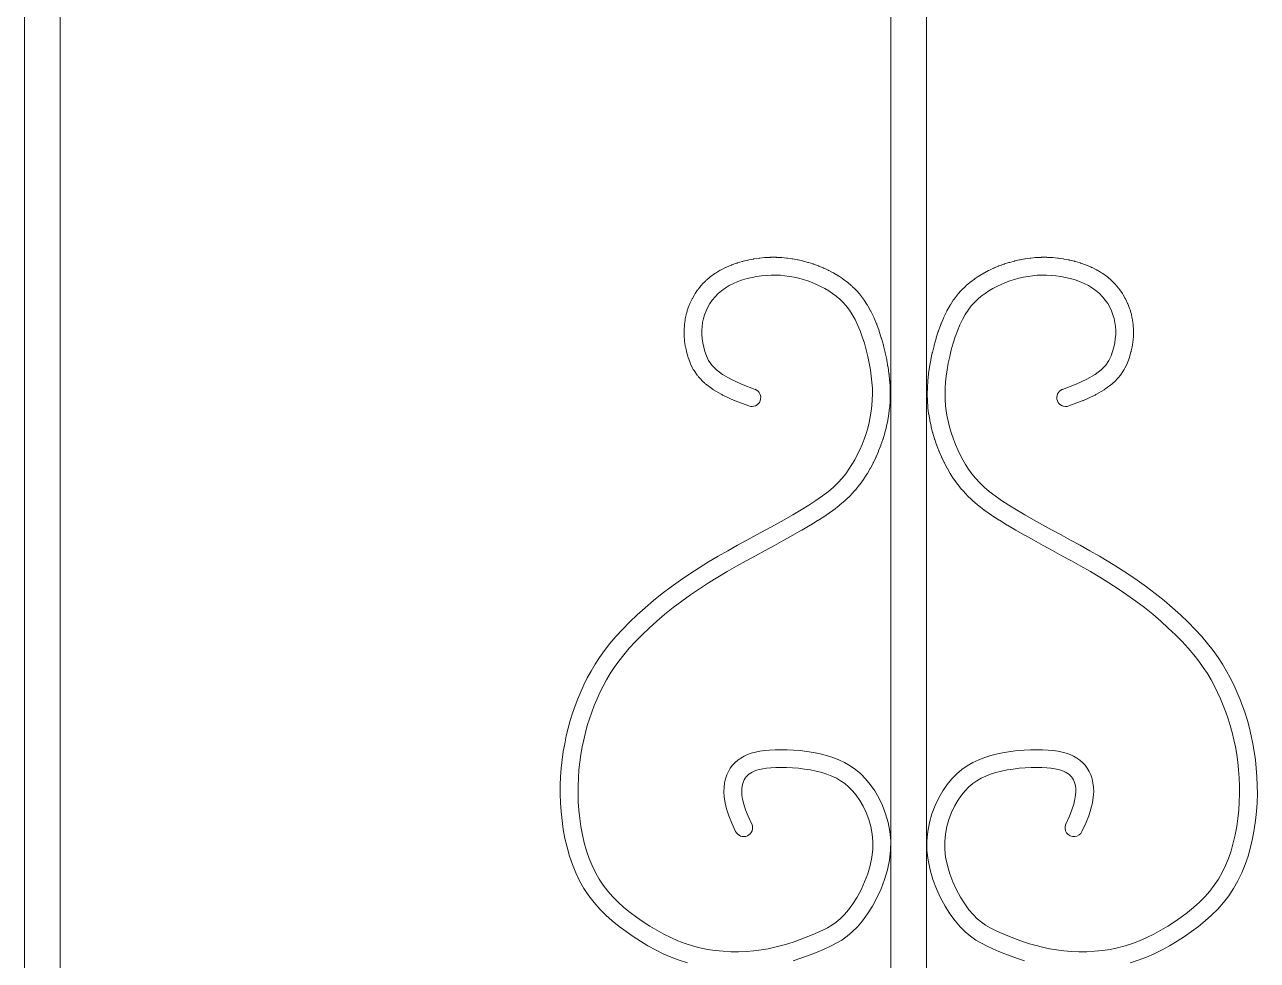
# Model space of a CAD drawing. Header units: millimetres. Extents: x -25 to 4147, y 0 to 2650.
# Drawn here: x 1087.8 to 1434, y 1476.8 to 1739.7 of the extents above; entities that cross this region are included whole.
import ezdxf

# ---------------------------------------------------------------- set-up
doc = ezdxf.new("R2010")
doc.units = ezdxf.units.MM
doc.layers.add('ceco.net 340', color=7, linetype='Continuous', lineweight=5)

msp = doc.modelspace()

# ---------------------------------------------------------------- linework, layer by layer
at = {"layer": 'ceco.net 340'}
for p, q in [((1087.82, 2250), (1087.82, 488.65)), ((1097.82, 2250), (1097.82, 488.65)), ((1331.13, 2250), (1331.13, 488.65)), ((1341.13, 2250), (1341.13, 488.65))]:
    msp.add_line(p, q, dxfattribs=at)
for points in [[(1291.18, 1632.58), (1287.39, 1634, -0.018526), (1287.05, 1634.15), (1284.05, 1635.54, -0.02401), (1283.62, 1635.77), (1281.29, 1637.13, -0.03058), (1280.79, 1637.47), (1279.04, 1638.81, -0.037109), (1278.49, 1639.31), (1277.22, 1640.62, -0.040944), (1276.7, 1641.25), (1275.81, 1642.53, -0.03872), (1275.42, 1643.2), (1274.81, 1644.46, -0.02899), (1274.59, 1644.99), (1274.16, 1646.23, -0.016625), (1274.06, 1646.55), (1273.73, 1647.76, -0.014695), (1273.66, 1648.05), (1273.4, 1649.24, -0.015749), (1273.35, 1649.55), (1273.17, 1650.73, -0.016704), (1273.13, 1651.06), (1273.04, 1652.22, -0.017506), (1273.03, 1652.57), (1273.01, 1653.71, -0.018102), (1273.02, 1654.08), (1273.1, 1655.21, -0.01845), (1273.13, 1655.57), (1273.29, 1656.69, -0.018524), (1273.35, 1657.05), (1273.59, 1658.16, -0.018452), (1273.68, 1658.52), (1274, 1659.62, -0.018802), (1274.12, 1659.97), (1274.52, 1661.05, -0.019374), (1274.67, 1661.41), (1275.16, 1662.46, -0.020024), (1275.35, 1662.82), (1275.93, 1663.84, -0.020714), (1276.15, 1664.19), (1276.82, 1665.17, -0.021397), (1277.08, 1665.52), (1277.84, 1666.45, -0.022021), (1278.13, 1666.78), (1278.99, 1667.65, -0.022531), (1279.32, 1667.96), (1280.27, 1668.77, -0.022367), (1280.62, 1669.05), (1281.67, 1669.79, -0.020214), (1282.01, 1670.01), (1283.14, 1670.69, -0.017942), (1283.45, 1670.86), (1284.65, 1671.46, -0.016078), (1284.94, 1671.59), (1286.2, 1672.13, -0.01459), (1286.47, 1672.23), (1287.77, 1672.69, -0.01344), (1288.02, 1672.78), (1289.35, 1673.17, -0.012596), (1289.59, 1673.24), (1290.94, 1673.56, -0.012037), (1291.17, 1673.62), (1292.52, 1673.87, -0.011796), (1292.75, 1673.91), (1294.09, 1674.11, -0.01186), (1294.32, 1674.13), (1295.65, 1674.26, -0.011906), (1295.89, 1674.28), (1297.21, 1674.34, -0.011871), (1297.44, 1674.35), (1298.75, 1674.35, -0.011755), (1298.99, 1674.34), (1300.29, 1674.28, -0.01156), (1300.52, 1674.26), (1301.82, 1674.14, -0.011293), (1302.04, 1674.12), (1303.33, 1673.94, -0.01096), (1303.55, 1673.9), (1304.83, 1673.67, -0.010625), (1305.04, 1673.62), (1306.32, 1673.33, -0.010507), (1306.52, 1673.28), (1307.8, 1672.93, -0.010519), (1308, 1672.87), (1309.26, 1672.47, -0.010613), (1309.46, 1672.4), (1310.7, 1671.95, -0.010791), (1310.9, 1671.87), (1312.11, 1671.37, -0.011052), (1312.32, 1671.28), (1313.5, 1670.72, -0.011398), (1313.71, 1670.62), (1314.86, 1670.01, -0.011831), (1315.07, 1669.9), (1316.19, 1669.24, -0.012624), (1316.4, 1669.11), (1317.47, 1668.4, -0.014451), (1317.71, 1668.24), (1318.74, 1667.47, -0.016231), (1319, 1667.27), (1319.98, 1666.43, -0.017546), (1320.24, 1666.19), (1321.19, 1665.27, -0.018298), (1321.44, 1665), (1322.34, 1663.98, -0.018454), (1322.57, 1663.7), (1323.43, 1662.57, -0.01805), (1323.64, 1662.27), (1324.45, 1661.02, -0.017188), (1324.63, 1660.72), (1325.4, 1659.34, -0.015683), (1325.55, 1659.06), (1326.28, 1657.53, -0.013181), (1326.38, 1657.29), (1327.07, 1655.65, -0.01117), (1327.15, 1655.44), (1327.78, 1653.69, -0.009782), (1327.84, 1653.51), (1328.42, 1651.7, -0.008856), (1328.47, 1651.53), (1328.99, 1649.67, -0.008297), (1329.03, 1649.51), (1329.49, 1647.64, -0.008056), (1329.53, 1647.48), (1329.92, 1645.61, -0.008123), (1329.95, 1645.45), (1330.28, 1643.62, -0.008556), (1330.31, 1643.45), (1330.56, 1641.67, -0.00932), (1330.58, 1641.48), (1330.76, 1639.75, -0.010075), (1330.78, 1639.55), (1330.89, 1637.87, -0.010733), (1330.9, 1637.65), (1330.93, 1636, -0.011254), (1330.93, 1635.78), (1330.89, 1634.15, -0.011605), (1330.88, 1633.92), (1330.77, 1632.32, -0.011758), (1330.75, 1632.09), (1330.56, 1630.51, -0.011701), (1330.53, 1630.27), (1330.27, 1628.7, -0.011388), (1330.22, 1628.47), (1329.89, 1626.9, -0.010808), (1329.84, 1626.69), (1329.43, 1625.12, -0.010278), (1329.38, 1624.92), (1328.91, 1623.37, -0.009859), (1328.85, 1623.18), (1328.31, 1621.64, -0.009545), (1328.25, 1621.46), (1327.66, 1619.96, -0.009335), (1327.59, 1619.78), (1326.95, 1618.3, -0.009229), (1326.87, 1618.14), (1326.18, 1616.7, -0.00923), (1326.1, 1616.53), (1325.37, 1615.14, -0.009723), (1325.27, 1614.97), (1324.5, 1613.62, -0.011671), (1324.38, 1613.42), (1323.55, 1612.12, -0.013556), (1323.39, 1611.89), (1322.48, 1610.62, -0.014792), (1322.3, 1610.39), (1321.28, 1609.14, -0.015289), (1321.08, 1608.9), (1319.95, 1607.67, -0.015076), (1319.74, 1607.45), (1318.45, 1606.21, -0.014282), (1318.24, 1606.02), (1316.8, 1604.78, -0.013091), (1316.59, 1604.61), (1314.96, 1603.35, -0.011392), (1314.78, 1603.22), (1312.95, 1601.93, -0.008802), (1312.8, 1601.83), (1310.78, 1600.52, -0.006609), (1310.67, 1600.45), (1308.5, 1599.11, -0.004919), (1308.41, 1599.06), (1306.1, 1597.7, -0.003568), (1306.03, 1597.66), (1303.6, 1596.28, -0.002447), (1303.56, 1596.26), (1301.03, 1594.86, -0.001481), (1301.01, 1594.84), (1298.41, 1593.42, -0.000613), (1298.4, 1593.41), (1295.76, 1591.97), (1293.1, 1590.52), (1290.43, 1589.06), (1287.78, 1587.57), (1285.13, 1586.05), (1282.51, 1584.49), (1279.92, 1582.89), (1277.36, 1581.23), (1274.85, 1579.52), (1272.38, 1577.75), (1269.97, 1575.92), (1267.63, 1574.04), (1265.38, 1572.12), (1263.24, 1570.2), (1261.22, 1568.28), (1259.34, 1566.37), (1257.62, 1564.5), (1256.07, 1562.68), (1254.68, 1560.89), (1253.41, 1559.12), (1252.27, 1557.37), (1251.23, 1555.63), (1250.28, 1553.87), (1249.4, 1552.09), (1248.57, 1550.29), (1247.81, 1548.45), (1247.1, 1546.58), (1246.44, 1544.69), (1245.84, 1542.77), (1245.3, 1540.81), (1244.82, 1538.81), (1244.4, 1536.77), (1244.04, 1534.68), (1243.74, 1532.54), (1243.5, 1530.36), (1243.34, 1528.15), (1243.25, 1525.9), (1243.24, 1523.62), (1243.31, 1521.33), (1243.46, 1519.02), (1243.7, 1516.71), (1244.04, 1514.39), (1244.46, 1512.09), (1244.99, 1509.83), (1245.62, 1507.62), (1246.35, 1505.48), (1247.18, 1503.43), (1248.12, 1501.48), (1249.16, 1499.64), (1250.32, 1497.91), (1251.6, 1496.26), (1253, 1494.67), (1254.52, 1493.15), (1256.13, 1491.69), (1257.84, 1490.29), (1259.64, 1488.95), (1261.5, 1487.66), (1263.4, 1486.43), (1265.34, 1485.27), (1267.3, 1484.2), (1269.29, 1483.22), (1271.3, 1482.34), (1273.34, 1481.57), (1275.39, 1480.9), (1277.48, 1480.35), (1279.6, 1479.91), (1281.77, 1479.59), (1283.96, 1479.37), (1286.15, 1479.25), (1288.34, 1479.24), (1290.5, 1479.32), (1292.61, 1479.49), (1294.65, 1479.75), (1296.63, 1480.08), (1298.54, 1480.49), (1300.39, 1480.95), (1302.19, 1481.48), (1303.94, 1482.05), (1305.66, 1482.66), (1307.33, 1483.3), (1308.97, 1483.96), (1310.52, 1484.62), (1311.97, 1485.28), (1313.3, 1485.97), (1314.55, 1486.72), (1315.74, 1487.56), (1316.9, 1488.52), (1318.05, 1489.66), (1319.22, 1491.03), (1320.42, 1492.67), (1321.6, 1494.55), (1322.72, 1496.63), (1323.73, 1498.84), (1324.6, 1501.14), (1325.3, 1503.47), (1325.78, 1505.78), (1326.04, 1508.01), (1326.05, 1510.18), (1325.85, 1512.31), (1325.45, 1514.4), (1324.88, 1516.41), (1324.15, 1518.32), (1323.29, 1520.12), (1322.34, 1521.76), (1321.32, 1523.22), (1320.28, 1524.49), (1319.22, 1525.57), (1318.13, 1526.5), (1316.99, 1527.3), (1315.79, 1528), (1314.52, 1528.61), (1313.15, 1529.13), (1311.68, 1529.59), (1310.12, 1529.99), (1308.49, 1530.32), (1306.81, 1530.58), (1305.12, 1530.78), (1303.44, 1530.91), (1301.8, 1530.99), (1300.23, 1531.01), (1298.75, 1530.99), (1297.4, 1530.91), (1296.2, 1530.8), (1295.13, 1530.65), (1294.2, 1530.46), (1293.4, 1530.24), (1292.72, 1529.99), (1292.14, 1529.73), (1291.64, 1529.44), (1291.2, 1529.12), (1290.81, 1528.79), (1290.48, 1528.42), (1290.18, 1528.02), (1289.92, 1527.58), (1289.68, 1527.07), (1289.49, 1526.48), (1289.33, 1525.81), (1289.24, 1525.06), (1289.21, 1524.22), (1289.28, 1523.24), (1289.46, 1522.09), (1289.79, 1520.73), (1290.31, 1519.15), (1291.03, 1517.32), (1292.04, 1515.13)], [(1381.08, 1632.58), (1384.87, 1634, 0.018526), (1385.21, 1634.15), (1388.22, 1635.54, 0.02401), (1388.64, 1635.77), (1390.97, 1637.13, 0.03058), (1391.48, 1637.47), (1393.22, 1638.81, 0.037109), (1393.78, 1639.31), (1395.05, 1640.62, 0.040944), (1395.56, 1641.25), (1396.45, 1642.53, 0.03872), (1396.84, 1643.2), (1397.45, 1644.46, 0.02899), (1397.67, 1644.99), (1398.1, 1646.23, 0.016625), (1398.2, 1646.55), (1398.54, 1647.76, 0.014695), (1398.61, 1648.05), (1398.86, 1649.24, 0.015749), (1398.92, 1649.55), (1399.09, 1650.73, 0.016704), (1399.13, 1651.06), (1399.22, 1652.22, 0.017506), (1399.24, 1652.57), (1399.25, 1653.71, 0.018102), (1399.24, 1654.08), (1399.17, 1655.21, 0.01845), (1399.13, 1655.57), (1398.98, 1656.69, 0.018524), (1398.91, 1657.05), (1398.68, 1658.16, 0.018452), (1398.59, 1658.52), (1398.27, 1659.62, 0.018802), (1398.15, 1659.97), (1397.74, 1661.05, 0.019374), (1397.59, 1661.41), (1397.1, 1662.46, 0.020024), (1396.91, 1662.82), (1396.33, 1663.84, 0.020714), (1396.11, 1664.19), (1395.44, 1665.17, 0.021397), (1395.19, 1665.52), (1394.42, 1666.45, 0.022021), (1394.13, 1666.78), (1393.27, 1667.65, 0.022531), (1392.94, 1667.96), (1391.99, 1668.77, 0.022367), (1391.64, 1669.05), (1390.59, 1669.79, 0.020214), (1390.25, 1670.01), (1389.13, 1670.69, 0.017942), (1388.81, 1670.86), (1387.61, 1671.46, 0.016078), (1387.32, 1671.59), (1386.06, 1672.13, 0.01459), (1385.79, 1672.23), (1384.49, 1672.69, 0.01344), (1384.24, 1672.78), (1382.91, 1673.17, 0.012596), (1382.67, 1673.24), (1381.32, 1673.56, 0.012037), (1381.09, 1673.62), (1379.74, 1673.87, 0.011796), (1379.51, 1673.91), (1378.17, 1674.11, 0.01186), (1377.94, 1674.13), (1376.61, 1674.26, 0.011906), (1376.37, 1674.28), (1375.06, 1674.34, 0.011871), (1374.82, 1674.35), (1373.51, 1674.35, 0.011755), (1373.27, 1674.34), (1371.97, 1674.28, 0.01156), (1371.74, 1674.26), (1370.45, 1674.14, 0.011293), (1370.22, 1674.12), (1368.93, 1673.94, 0.01096), (1368.72, 1673.9), (1367.43, 1673.67, 0.010625), (1367.22, 1673.62), (1365.94, 1673.33, 0.010507), (1365.74, 1673.28), (1364.47, 1672.93, 0.010519), (1364.26, 1672.87), (1363.01, 1672.47, 0.010613), (1362.8, 1672.4), (1361.56, 1671.95, 0.010791), (1361.36, 1671.87), (1360.15, 1671.37, 0.011052), (1359.95, 1671.28), (1358.76, 1670.72, 0.011398), (1358.55, 1670.62), (1357.4, 1670.01, 0.011831), (1357.19, 1669.9), (1356.08, 1669.24, 0.012624), (1355.86, 1669.11), (1354.79, 1668.4, 0.014451), (1354.55, 1668.24), (1353.52, 1667.47, 0.016231), (1353.27, 1667.27), (1352.28, 1666.43, 0.017546), (1352.02, 1666.19), (1351.08, 1665.27, 0.018298), (1350.82, 1665), (1349.92, 1663.98, 0.018454), (1349.69, 1663.7), (1348.83, 1662.57, 0.01805), (1348.62, 1662.27), (1347.81, 1661.02, 0.017188), (1347.63, 1660.72), (1346.86, 1659.34, 0.015683), (1346.72, 1659.06), (1345.99, 1657.53, 0.013181), (1345.88, 1657.29), (1345.2, 1655.65, 0.01117), (1345.12, 1655.44), (1344.48, 1653.69, 0.009782), (1344.42, 1653.51), (1343.84, 1651.7, 0.008856), (1343.79, 1651.53), (1343.27, 1649.67, 0.008297), (1343.23, 1649.51), (1342.77, 1647.64, 0.008056), (1342.73, 1647.48), (1342.34, 1645.61, 0.008123), (1342.31, 1645.45), (1341.98, 1643.62, 0.008556), (1341.96, 1643.45), (1341.7, 1641.67, 0.00932), (1341.68, 1641.48), (1341.5, 1639.75, 0.010075), (1341.48, 1639.55), (1341.37, 1637.87, 0.010733), (1341.36, 1637.65), (1341.33, 1636, 0.011254), (1341.33, 1635.78), (1341.37, 1634.15, 0.011605), (1341.38, 1633.92), (1341.49, 1632.32, 0.011758), (1341.51, 1632.09), (1341.7, 1630.51, 0.011701), (1341.73, 1630.27), (1342, 1628.7, 0.011388), (1342.04, 1628.47), (1342.37, 1626.9, 0.010808), (1342.42, 1626.69), (1342.83, 1625.12, 0.010278), (1342.88, 1624.92), (1343.36, 1623.37, 0.009859), (1343.42, 1623.18), (1343.95, 1621.64, 0.009545), (1344.01, 1621.46), (1344.6, 1619.96, 0.009335), (1344.67, 1619.78), (1345.32, 1618.3, 0.009229), (1345.39, 1618.14), (1346.08, 1616.7, 0.00923), (1346.16, 1616.53), (1346.89, 1615.14, 0.009723), (1346.99, 1614.97), (1347.76, 1613.62, 0.011671), (1347.88, 1613.42), (1348.72, 1612.12, 0.013556), (1348.87, 1611.89), (1349.78, 1610.62, 0.014792), (1349.96, 1610.39), (1350.98, 1609.14, 0.015289), (1351.18, 1608.9), (1352.32, 1607.67, 0.015076), (1352.53, 1607.45), (1353.81, 1606.21, 0.014282), (1354.02, 1606.02), (1355.47, 1604.78, 0.013091), (1355.67, 1604.61), (1357.3, 1603.35, 0.011392), (1357.48, 1603.22), (1359.32, 1601.93, 0.008802), (1359.46, 1601.83), (1361.48, 1600.52, 0.006609), (1361.59, 1600.45), (1363.77, 1599.11, 0.004919), (1363.85, 1599.06), (1366.17, 1597.7, 0.003568), (1366.23, 1597.66), (1368.66, 1596.28, 0.002447), (1368.7, 1596.26), (1371.23, 1594.86, 0.001481), (1371.25, 1594.84), (1373.85, 1593.42, 0.000613), (1373.86, 1593.41), (1376.5, 1591.97), (1379.16, 1590.52), (1381.83, 1589.06), (1384.48, 1587.57), (1387.13, 1586.05), (1389.75, 1584.49), (1392.34, 1582.89), (1394.9, 1581.23), (1397.41, 1579.52), (1399.88, 1577.75), (1402.29, 1575.92), (1404.63, 1574.04), (1406.88, 1572.12), (1409.02, 1570.2), (1411.04, 1568.28), (1412.92, 1566.37), (1414.64, 1564.5), (1416.19, 1562.68), (1417.59, 1560.89), (1418.85, 1559.12), (1419.99, 1557.37), (1421.03, 1555.63), (1421.99, 1553.87), (1422.87, 1552.09), (1423.69, 1550.29), (1424.45, 1548.45), (1425.17, 1546.58), (1425.82, 1544.69), (1426.42, 1542.77), (1426.96, 1540.81), (1427.44, 1538.81), (1427.86, 1536.77), (1428.22, 1534.68), (1428.52, 1532.54), (1428.76, 1530.36), (1428.92, 1528.15), (1429.01, 1525.9), (1429.02, 1523.62), (1428.96, 1521.33), (1428.8, 1519.02), (1428.56, 1516.71), (1428.23, 1514.39), (1427.8, 1512.09), (1427.27, 1509.83), (1426.64, 1507.62), (1425.91, 1505.48), (1425.08, 1503.43), (1424.14, 1501.48), (1423.1, 1499.64), (1421.94, 1497.91), (1420.66, 1496.26), (1419.26, 1494.67), (1417.75, 1493.15), (1416.13, 1491.69), (1414.42, 1490.29), (1412.63, 1488.95), (1410.76, 1487.66), (1408.86, 1486.43), (1406.92, 1485.27), (1404.96, 1484.2), (1402.97, 1483.22), (1400.96, 1482.34), (1398.93, 1481.57), (1396.87, 1480.9), (1394.78, 1480.35), (1392.66, 1479.91), (1390.49, 1479.59), (1388.31, 1479.37), (1386.11, 1479.25), (1383.92, 1479.24), (1381.76, 1479.32), (1379.65, 1479.49), (1377.61, 1479.75), (1375.64, 1480.08), (1373.73, 1480.49), (1371.87, 1480.95), (1370.07, 1481.48), (1368.32, 1482.05), (1366.61, 1482.66), (1364.93, 1483.3), (1363.29, 1483.96), (1361.74, 1484.62), (1360.29, 1485.28), (1358.96, 1485.97), (1357.71, 1486.72), (1356.52, 1487.56), (1355.37, 1488.52), (1354.21, 1489.66), (1353.04, 1491.03), (1351.85, 1492.67), (1350.67, 1494.55), (1349.55, 1496.63), (1348.53, 1498.84), (1347.66, 1501.14), (1346.97, 1503.47), (1346.48, 1505.78), (1346.23, 1508.01), (1346.21, 1510.18), (1346.41, 1512.31), (1346.81, 1514.4), (1347.39, 1516.41), (1348.12, 1518.32), (1348.97, 1520.12), (1349.93, 1521.76), (1350.94, 1523.22), (1351.98, 1524.49), (1353.04, 1525.57), (1354.14, 1526.5), (1355.27, 1527.3), (1356.47, 1528), (1357.75, 1528.61), (1359.11, 1529.13), (1360.58, 1529.59), (1362.14, 1529.99), (1363.78, 1530.32), (1365.45, 1530.58), (1367.14, 1530.78), (1368.82, 1530.91), (1370.46, 1530.99), (1372.03, 1531.01), (1373.51, 1530.99), (1374.86, 1530.91), (1376.07, 1530.8), (1377.13, 1530.65), (1378.06, 1530.46), (1378.86, 1530.24), (1379.54, 1529.99), (1380.12, 1529.73), (1380.62, 1529.44), (1381.06, 1529.12), (1381.45, 1528.79), (1381.79, 1528.42), (1382.08, 1528.02), (1382.35, 1527.58), (1382.58, 1527.07), (1382.77, 1526.48), (1382.93, 1525.81), (1383.02, 1525.06), (1383.05, 1524.22), (1382.98, 1523.24), (1382.8, 1522.09), (1382.47, 1520.73), (1381.95, 1519.15), (1381.23, 1517.32), (1380.22, 1515.13)]]:
    msp.add_lwpolyline(points, format="xyb", dxfattribs=at)
for points in [[(1292.94, 1637.25), (1289.16, 1638.68), (1286.15, 1640.08), (1283.83, 1641.45), (1282.08, 1642.78), (1280.81, 1644.09), (1279.92, 1645.38), (1279.31, 1646.64), (1278.88, 1647.87), (1278.55, 1649.09), (1278.29, 1650.28), (1278.12, 1651.46), (1278.03, 1652.62), (1278.01, 1653.76), (1278.09, 1654.89), (1278.24, 1656.01), (1278.48, 1657.12), (1278.8, 1658.21), (1279.2, 1659.29), (1279.69, 1660.35), (1280.28, 1661.37), (1280.95, 1662.35), (1281.71, 1663.28), (1282.57, 1664.16), (1283.52, 1664.97), (1284.56, 1665.72), (1285.69, 1666.39), (1286.89, 1666.99), (1288.15, 1667.52), (1289.45, 1667.98), (1290.77, 1668.38), (1292.12, 1668.71), (1293.46, 1668.96), (1294.8, 1669.16), (1296.13, 1669.28), (1297.44, 1669.35), (1298.75, 1669.35), (1300.06, 1669.29), (1301.35, 1669.17), (1302.64, 1668.99), (1303.93, 1668.75), (1305.21, 1668.46), (1306.48, 1668.11), (1307.74, 1667.71), (1308.98, 1667.26), (1310.19, 1666.75), (1311.38, 1666.19), (1312.54, 1665.59), (1313.65, 1664.93), (1314.73, 1664.22), (1315.76, 1663.46), (1316.74, 1662.62), (1317.69, 1661.69), (1318.59, 1660.67), (1319.45, 1659.54), (1320.26, 1658.29), (1321.03, 1656.9), (1321.76, 1655.38), (1322.45, 1653.73), (1323.08, 1651.99), (1323.66, 1650.18), (1324.18, 1648.32), (1324.64, 1646.45), (1325.03, 1644.58), (1325.36, 1642.75), (1325.61, 1640.96), (1325.79, 1639.23), (1325.9, 1637.55), (1325.93, 1635.9), (1325.89, 1634.27), (1325.78, 1632.68), (1325.59, 1631.09), (1325.33, 1629.51), (1325, 1627.94), (1324.59, 1626.37), (1324.12, 1624.82), (1323.59, 1623.28), (1323, 1621.77), (1322.36, 1620.29), (1321.67, 1618.85), (1320.94, 1617.46), (1320.17, 1616.11), (1319.33, 1614.81), (1318.42, 1613.54), (1317.4, 1612.29), (1316.27, 1611.05), (1314.98, 1609.81), (1313.54, 1608.57), (1311.9, 1607.31), (1310.07, 1606.02), (1308.06, 1604.71), (1305.88, 1603.37), (1303.56, 1602.01), (1301.13, 1600.63), (1298.61, 1599.23), (1296.01, 1597.8), (1293.37, 1596.37), (1290.69, 1594.91), (1288.01, 1593.43), (1285.31, 1591.91), (1282.61, 1590.36), (1279.92, 1588.76), (1277.25, 1587.11), (1274.6, 1585.4), (1271.98, 1583.62), (1269.41, 1581.77), (1266.89, 1579.85), (1264.45, 1577.89), (1262.09, 1575.89), (1259.84, 1573.87), (1257.71, 1571.84), (1255.72, 1569.82), (1253.88, 1567.81), (1252.2, 1565.83), (1250.67, 1563.88), (1249.29, 1561.95), (1248.03, 1560.02), (1246.88, 1558.1), (1245.84, 1556.17), (1244.88, 1554.24), (1243.99, 1552.28), (1243.16, 1550.3), (1242.4, 1548.29), (1241.69, 1546.25), (1241.04, 1544.17), (1240.46, 1542.06), (1239.94, 1539.9), (1239.49, 1537.7), (1239.1, 1535.46), (1238.78, 1533.16), (1238.52, 1530.82), (1238.35, 1528.43), (1238.25, 1526.01), (1238.24, 1523.56), (1238.31, 1521.09), (1238.48, 1518.6), (1238.74, 1516.09), (1239.1, 1513.57), (1239.57, 1511.06), (1240.15, 1508.58), (1240.85, 1506.13), (1241.66, 1503.73), (1242.61, 1501.4), (1243.69, 1499.16), (1244.91, 1497.02), (1246.26, 1494.99), (1247.75, 1493.07), (1249.36, 1491.25), (1251.07, 1489.53), (1252.87, 1487.9), (1254.76, 1486.36), (1256.71, 1484.89), (1258.72, 1483.5), (1260.77, 1482.18), (1262.86, 1480.93), (1265, 1479.76), (1267.18, 1478.69), (1269.41, 1477.71), (1271.67, 1476.85), (1273.98, 1476.1)], [(1379.32, 1637.25), (1383.1, 1638.68), (1386.11, 1640.08), (1388.44, 1641.45), (1390.18, 1642.78), (1391.45, 1644.09), (1392.34, 1645.38), (1392.95, 1646.64), (1393.38, 1647.87), (1393.72, 1649.09), (1393.97, 1650.28), (1394.14, 1651.46), (1394.24, 1652.62), (1394.25, 1653.76), (1394.18, 1654.89), (1394.02, 1656.01), (1393.79, 1657.12), (1393.47, 1658.21), (1393.06, 1659.29), (1392.57, 1660.35), (1391.99, 1661.37), (1391.32, 1662.35), (1390.55, 1663.28), (1389.7, 1664.16), (1388.74, 1664.97), (1387.7, 1665.72), (1386.57, 1666.39), (1385.37, 1666.99), (1384.11, 1667.52), (1382.82, 1667.98), (1381.49, 1668.38), (1380.14, 1668.71), (1378.8, 1668.96), (1377.46, 1669.16), (1376.13, 1669.28), (1374.82, 1669.35), (1373.51, 1669.35), (1372.21, 1669.29), (1370.91, 1669.17), (1369.62, 1668.99), (1368.34, 1668.75), (1367.05, 1668.46), (1365.78, 1668.11), (1364.52, 1667.71), (1363.28, 1667.26), (1362.07, 1666.75), (1360.88, 1666.19), (1359.72, 1665.59), (1358.61, 1664.93), (1357.54, 1664.22), (1356.5, 1663.46), (1355.52, 1662.62), (1354.57, 1661.69), (1353.67, 1660.67), (1352.81, 1659.54), (1352, 1658.29), (1351.23, 1656.9), (1350.5, 1655.38), (1349.82, 1653.73), (1349.18, 1651.99), (1348.61, 1650.18), (1348.08, 1648.32), (1347.63, 1646.45), (1347.23, 1644.58), (1346.91, 1642.75), (1346.65, 1640.96), (1346.47, 1639.23), (1346.36, 1637.55), (1346.33, 1635.9), (1346.37, 1634.27), (1346.48, 1632.68), (1346.67, 1631.09), (1346.93, 1629.51), (1347.26, 1627.94), (1347.67, 1626.37), (1348.14, 1624.82), (1348.67, 1623.28), (1349.26, 1621.77), (1349.9, 1620.29), (1350.59, 1618.85), (1351.32, 1617.46), (1352.1, 1616.11), (1352.93, 1614.81), (1353.84, 1613.54), (1354.86, 1612.29), (1356, 1611.05), (1357.28, 1609.81), (1358.73, 1608.57), (1360.36, 1607.31), (1362.19, 1606.02), (1364.21, 1604.71), (1366.38, 1603.37), (1368.7, 1602.01), (1371.13, 1600.63), (1373.66, 1599.23), (1376.25, 1597.8), (1378.9, 1596.37), (1381.57, 1594.91), (1384.26, 1593.43), (1386.95, 1591.91), (1389.65, 1590.36), (1392.34, 1588.76), (1395.01, 1587.11), (1397.66, 1585.4), (1400.28, 1583.62), (1402.85, 1581.77), (1405.37, 1579.85), (1407.81, 1577.89), (1410.17, 1575.89), (1412.42, 1573.87), (1414.55, 1571.84), (1416.54, 1569.82), (1418.39, 1567.81), (1420.07, 1565.83), (1421.59, 1563.88), (1422.98, 1561.95), (1424.23, 1560.02), (1425.38, 1558.1), (1426.42, 1556.17), (1427.38, 1554.24), (1428.27, 1552.28), (1429.1, 1550.3), (1429.87, 1548.29), (1430.57, 1546.25), (1431.22, 1544.17), (1431.8, 1542.06), (1432.32, 1539.9), (1432.77, 1537.7), (1433.16, 1535.46), (1433.49, 1533.16), (1433.74, 1530.82), (1433.91, 1528.43), (1434.01, 1526.01), (1434.03, 1523.56), (1433.95, 1521.09), (1433.79, 1518.6), (1433.52, 1516.09), (1433.16, 1513.57), (1432.69, 1511.06), (1432.11, 1508.58), (1431.42, 1506.13), (1430.6, 1503.73), (1429.65, 1501.4), (1428.57, 1499.16), (1427.36, 1497.02), (1426, 1494.99), (1424.51, 1493.07), (1422.91, 1491.25), (1421.19, 1489.53), (1419.39, 1487.9), (1417.51, 1486.36), (1415.55, 1484.89), (1413.54, 1483.5), (1411.49, 1482.18), (1409.4, 1480.93), (1407.26, 1479.76), (1405.08, 1478.69), (1402.86, 1477.71), (1400.59, 1476.85), (1398.28, 1476.1)], [(1303.66, 1476.7), (1305.55, 1477.32), (1307.39, 1477.97), (1309.16, 1478.65), (1310.88, 1479.34), (1312.54, 1480.05), (1314.16, 1480.79), (1315.74, 1481.61), (1317.28, 1482.53), (1318.78, 1483.59), (1320.26, 1484.82), (1321.71, 1486.26), (1323.15, 1487.93), (1324.56, 1489.87), (1325.92, 1492.03), (1327.19, 1494.4), (1328.35, 1496.91), (1329.34, 1499.54), (1330.15, 1502.24), (1330.72, 1504.98), (1331.03, 1507.71), (1331.06, 1510.4), (1330.81, 1513.02), (1330.32, 1515.56), (1329.62, 1517.99), (1328.75, 1520.29), (1327.72, 1522.45), (1326.56, 1524.44), (1325.32, 1526.24), (1324.01, 1527.84), (1322.63, 1529.24), (1321.19, 1530.46), (1319.69, 1531.52), (1318.12, 1532.43), (1316.49, 1533.2), (1314.8, 1533.86), (1313.04, 1534.41), (1311.23, 1534.87), (1309.37, 1535.24), (1307.49, 1535.53), (1305.61, 1535.75), (1303.76, 1535.9), (1301.95, 1535.99), (1300.22, 1536.01), (1298.57, 1535.98), (1297.03, 1535.9), (1295.6, 1535.77), (1294.27, 1535.57), (1293.04, 1535.32), (1291.89, 1535.01), (1290.83, 1534.63), (1289.85, 1534.18), (1288.94, 1533.65), (1288.1, 1533.05), (1287.33, 1532.38), (1286.63, 1531.62), (1286.01, 1530.79), (1285.47, 1529.89), (1285.02, 1528.9), (1284.67, 1527.83), (1284.41, 1526.69), (1284.25, 1525.46), (1284.21, 1524.13), (1284.3, 1522.68), (1284.56, 1521.1), (1284.98, 1519.36), (1285.6, 1517.45), (1286.43, 1515.35), (1287.49, 1513.04)], [(1368.6, 1476.7), (1366.71, 1477.32), (1364.87, 1477.97), (1363.1, 1478.65), (1361.38, 1479.34), (1359.72, 1480.05), (1358.1, 1480.79), (1356.52, 1481.61), (1354.98, 1482.53), (1353.48, 1483.59), (1352, 1484.82), (1350.55, 1486.26), (1349.12, 1487.93), (1347.7, 1489.87), (1346.34, 1492.03), (1345.07, 1494.4), (1343.92, 1496.91), (1342.92, 1499.54), (1342.12, 1502.24), (1341.54, 1504.98), (1341.23, 1507.71), (1341.21, 1510.4), (1341.45, 1513.02), (1341.94, 1515.56), (1342.64, 1517.99), (1343.52, 1520.29), (1344.55, 1522.45), (1345.7, 1524.44), (1346.94, 1526.24), (1348.26, 1527.84), (1349.63, 1529.24), (1351.07, 1530.46), (1352.57, 1531.52), (1354.14, 1532.43), (1355.77, 1533.2), (1357.46, 1533.86), (1359.22, 1534.41), (1361.04, 1534.87), (1362.89, 1535.24), (1364.77, 1535.53), (1366.65, 1535.75), (1368.5, 1535.9), (1370.31, 1535.99), (1372.05, 1536.01), (1373.69, 1535.98), (1375.23, 1535.9), (1376.66, 1535.77), (1377.99, 1535.57), (1379.22, 1535.32), (1380.37, 1535.01), (1381.43, 1534.63), (1382.41, 1534.18), (1383.32, 1533.65), (1384.16, 1533.05), (1384.94, 1532.38), (1385.63, 1531.62), (1386.25, 1530.79), (1386.79, 1529.89), (1387.24, 1528.9), (1387.59, 1527.83), (1387.86, 1526.69), (1388.01, 1525.46), (1388.06, 1524.13), (1387.96, 1522.68), (1387.71, 1521.1), (1387.28, 1519.36), (1386.66, 1517.45), (1385.83, 1515.35), (1384.77, 1513.04)]]:
    msp.add_lwpolyline(points, dxfattribs=at)
for centre, start, end in [((1292.06, 1634.92), 249.3288, 69.3288), ((1380.2, 1634.92), 110.6712, 290.6712), ((1289.77, 1514.09), 204.6809, 24.6809), ((1382.5, 1514.09), 155.3191, 335.3191)]:
    msp.add_arc(centre, 2.5, start, end, dxfattribs=at)

doc.saveas('drawing.dxf')
